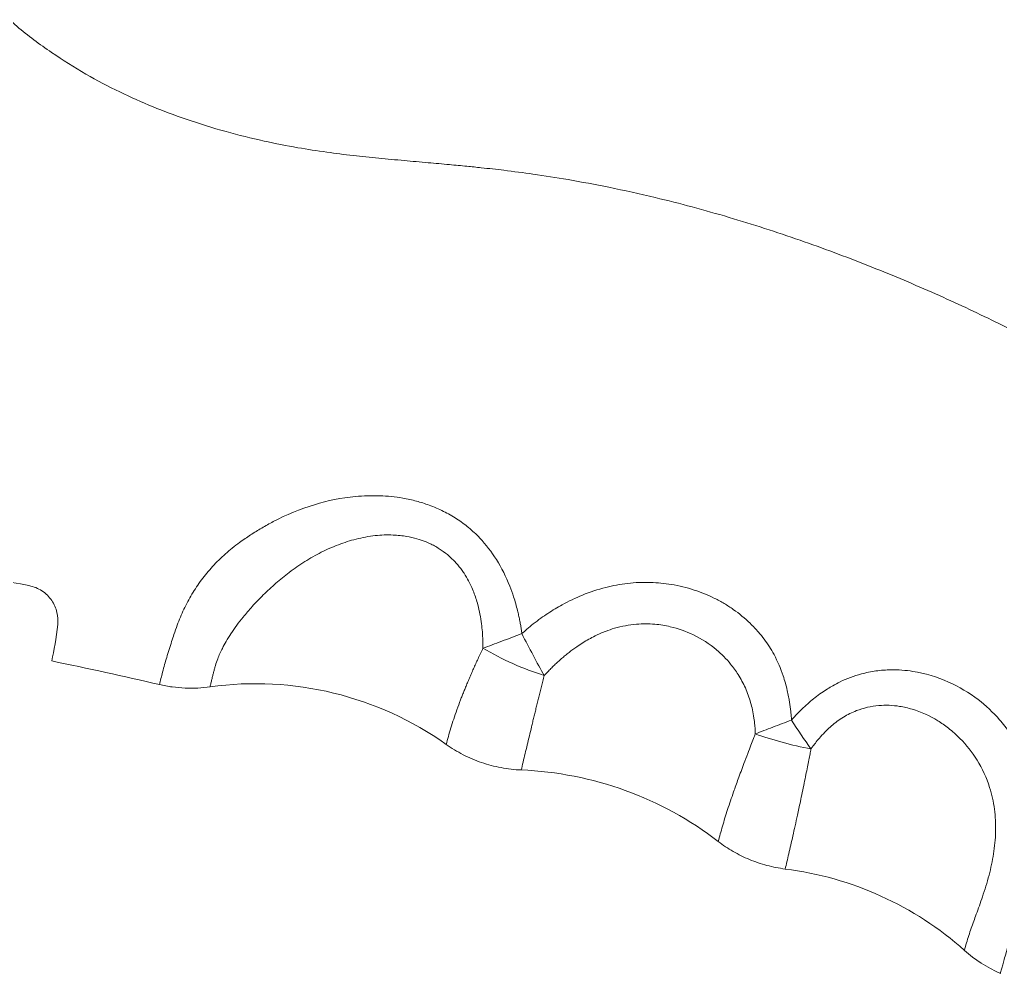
# Model space of a CAD drawing. Header units: inches. Extents: x 1424 to 4050, y 1126 to 1517.
# Drawn here: x 2257.82 to 2295.11, y 1235.75 to 1272.01 of the extents above; entities that cross this region are included whole.
import ezdxf

# ---------------------------------------------------------------- set-up
doc = ezdxf.new("R2010")
doc.units = ezdxf.units.IN
doc.header["$LTSCALE"] = 15

msp = doc.modelspace()

# ---------------------------------------------------------------- linework, layer by layer
at = {"color": 7, "linetype": 'Continuous', "lineweight": 15}
for centre, radius, start, end in [((2266.794, 1234.232), 12.529, 54.6565, 97.9343), ((2276.357, 1230.312), 13.178, 52.4712, 87.6746), ((2285.366, 1227.22), 12.591, 48.3059, 82.8833)]:
    msp.add_arc(centre, radius, start, end, dxfattribs=at)
for points, knots in [([(2307.954, 1252.02), (2307.611, 1252.312), (2306.837, 1252.974), (2305.665, 1253.901), (2304.504, 1254.776), (2303.51, 1255.487), (2302.697, 1256.045), (2302.046, 1256.476), (2301.514, 1256.821), (2300.98, 1257.16), (2300.387, 1257.527), (2299.677, 1257.956), (2298.866, 1258.43), (2297.919, 1258.964), (2296.551, 1259.704), (2294.741, 1260.622), (2292.474, 1261.673), (2290.045, 1262.691), (2287.474, 1263.651), (2284.778, 1264.521), (2282.345, 1265.175), (2280.298, 1265.629), (2278.746, 1265.919), (2277.417, 1266.128), (2276.316, 1266.273), (2275.478, 1266.369), (2274.789, 1266.439), (2274.114, 1266.503), (2273.32, 1266.574), (2272.423, 1266.652), (2271.475, 1266.739), (2270.493, 1266.841), (2269.468, 1266.969), (2268.336, 1267.145), (2267.058, 1267.395), (2265.625, 1267.75), (2264.215, 1268.187), (2262.867, 1268.694), (2261.605, 1269.256), (2260.31, 1269.935), (2259.001, 1270.768), (2258.033, 1271.472), (2257.525, 1271.925), (2257.428, 1272.01)], [0, 0, 0, 0, 0.025237, 0.057121, 0.08477, 0.107983, 0.126621, 0.140608, 0.151654, 0.161683, 0.175632, 0.190106, 0.20724, 0.227034, 0.24948, 0.29195, 0.337179, 0.384576, 0.433874, 0.48456, 0.536412, 0.568716, 0.596868, 0.620976, 0.640905, 0.656508, 0.666384, 0.678402, 0.69317, 0.709585, 0.727116, 0.744617, 0.762887, 0.78275, 0.806179, 0.832747, 0.861837, 0.885169, 0.909813, 0.935852, 0.963435, 0.993063, 1, 1, 1, 1]), ([(2276.919, 1248.663), (2276.911, 1248.721), (2276.895, 1248.837), (2276.866, 1249.012), (2276.833, 1249.187), (2276.796, 1249.363), (2276.726, 1249.657), (2276.619, 1250.031), (2276.381, 1250.693), (2275.996, 1251.476), (2275.435, 1252.204), (2274.903, 1252.699), (2274.44, 1253.039), (2273.937, 1253.327), (2273.423, 1253.548), (2272.904, 1253.711), (2272.421, 1253.818), (2271.956, 1253.881), (2271.353, 1253.92), (2270.366, 1253.893), (2268.98, 1253.607), (2267.811, 1253.12), (2267.026, 1252.684), (2266.6, 1252.418), (2266.227, 1252.163), (2265.908, 1251.922), (2265.644, 1251.699), (2265.394, 1251.464), (2265.083, 1251.141), (2264.73, 1250.714), (2264.364, 1250.165), (2264.054, 1249.584), (2263.84, 1249.065), (2263.697, 1248.657), (2263.564, 1248.24), (2263.445, 1247.858), (2263.333, 1247.478), (2263.26, 1247.21), (2263.197, 1246.956), (2263.16, 1246.802), (2263.141, 1246.727)], [0, 0, 0, 0, 0.0083, 0.016679, 0.025135, 0.033668, 0.042284, 0.068055, 0.088913, 0.142746, 0.192389, 0.220309, 0.247218, 0.274676, 0.303201, 0.327014, 0.352138, 0.37355, 0.393652, 0.438038, 0.513334, 0.593413, 0.617196, 0.64096, 0.664781, 0.681348, 0.697718, 0.71393, 0.730015, 0.761538, 0.792827, 0.82474, 0.857898, 0.877405, 0.892781, 0.929326, 0.946349, 0.965513, 0.98317, 1, 1, 1, 1]), ([(2265.065, 1246.641), (2265.076, 1246.688), (2265.098, 1246.781), (2265.131, 1246.922), (2265.164, 1247.06), (2265.197, 1247.194), (2265.231, 1247.323), (2265.28, 1247.492), (2265.365, 1247.75), (2265.501, 1248.057), (2265.677, 1248.377), (2265.925, 1248.777), (2266.257, 1249.228), (2266.678, 1249.716), (2267.093, 1250.148), (2267.561, 1250.583), (2268.086, 1251.013), (2268.66, 1251.411), (2269.182, 1251.707), (2269.614, 1251.912), (2269.944, 1252.047), (2270.277, 1252.164), (2270.739, 1252.296), (2271.322, 1252.404), (2271.972, 1252.43), (2272.504, 1252.375), (2272.907, 1252.283), (2273.199, 1252.185), (2273.42, 1252.091), (2273.6, 1251.999), (2273.77, 1251.898), (2273.988, 1251.75), (2274.241, 1251.541), (2274.464, 1251.302), (2274.619, 1251.103), (2274.753, 1250.915), (2274.877, 1250.703), (2275.033, 1250.387), (2275.149, 1250.083), (2275.29, 1249.606), (2275.37, 1249.177), (2275.418, 1248.726), (2275.437, 1248.416), (2275.439, 1248.21), (2275.439, 1248.107)], [0, 0, 0, 0, 0.013516, 0.026557, 0.039011, 0.050764, 0.061769, 0.072146, 0.093384, 0.124565, 0.144789, 0.168104, 0.218153, 0.251559, 0.288694, 0.328757, 0.36855, 0.412277, 0.455448, 0.477137, 0.498693, 0.520071, 0.540889, 0.585644, 0.626988, 0.658119, 0.682283, 0.701746, 0.713949, 0.725834, 0.738626, 0.749772, 0.773861, 0.798175, 0.808892, 0.819659, 0.840061, 0.853326, 0.883472, 0.898743, 0.943186, 0.962089, 0.981058, 1, 1, 1, 1]), ([(2258.18, 1250.489), (2256.436, 1250.828), (2254.691, 1251.12), (2252.072, 1251.427), (2251.198, 1251.507), (2249.45, 1251.608), (2248.575, 1251.629), (2247.699, 1251.608)], [0, 0, 0, 0, 0.5, 0.5, 0.75, 0.75, 1, 1, 1, 1]), ([(2287.168, 1245.378), (2287.163, 1245.436), (2287.155, 1245.554), (2287.137, 1245.729), (2287.116, 1245.905), (2287.09, 1246.081), (2287.055, 1246.282), (2286.986, 1246.612), (2286.832, 1247.163), (2286.548, 1247.824), (2286.205, 1248.363), (2285.89, 1248.753), (2285.516, 1249.149), (2285.076, 1249.513), (2284.611, 1249.811), (2284.123, 1250.077), (2283.458, 1250.347), (2282.636, 1250.548), (2281.782, 1250.631), (2280.942, 1250.595), (2280.07, 1250.434), (2279.235, 1250.156), (2278.604, 1249.849), (2278.081, 1249.551), (2277.714, 1249.309), (2277.363, 1249.045), (2277.122, 1248.848), (2276.982, 1248.721), (2276.919, 1248.663)], [0, 0, 0, 0, 0.012777, 0.02562, 0.038523, 0.05148, 0.064485, 0.0831, 0.125251, 0.189769, 0.241438, 0.266487, 0.301046, 0.362175, 0.392319, 0.423059, 0.484462, 0.549297, 0.607513, 0.671212, 0.732343, 0.800501, 0.862611, 0.88511, 0.931863, 0.958484, 0.981217, 1, 1, 1, 1]), ([(2259.273, 1249.012), (2259.292, 1249.162), (2259.282, 1249.316), (2259.205, 1249.631), (2259.14, 1249.783), (2258.995, 1249.996), (2258.94, 1250.062), (2258.817, 1250.184), (2258.748, 1250.24), (2258.6, 1250.338), (2258.521, 1250.379), (2258.356, 1250.446), (2258.269, 1250.472), (2258.18, 1250.489)], [0, 0, 0, 0, 0.25, 0.25, 0.5, 0.5, 0.625, 0.625, 0.75, 0.75, 0.875, 0.875, 1, 1, 1, 1]), ([(2277.769, 1247.07), (2277.81, 1247.115), (2277.892, 1247.205), (2278.021, 1247.337), (2278.152, 1247.466), (2278.286, 1247.592), (2278.424, 1247.715), (2278.565, 1247.834), (2278.708, 1247.949), (2278.854, 1248.06), (2279.027, 1248.182), (2279.303, 1248.365), (2279.665, 1248.569), (2280.074, 1248.748), (2280.592, 1248.922), (2281.223, 1249.04), (2281.94, 1249.04), (2282.676, 1248.924), (2283.489, 1248.634), (2284.263, 1248.133), (2284.805, 1247.587), (2285.165, 1247.091), (2285.426, 1246.601), (2285.592, 1246.142), (2285.689, 1245.757), (2285.742, 1245.469), (2285.773, 1245.205), (2285.787, 1245.004), (2285.79, 1244.894), (2285.791, 1244.852)], [0, 0, 0, 0, 0.017099, 0.034195, 0.051267, 0.0683, 0.08528, 0.102192, 0.119023, 0.13576, 0.152393, 0.176972, 0.226249, 0.265207, 0.298193, 0.37445, 0.438131, 0.491781, 0.576111, 0.671081, 0.740702, 0.784577, 0.837411, 0.890765, 0.916135, 0.94487, 0.969968, 0.988396, 1, 1, 1, 1]), ([(2275.439, 1248.107), (2275.664, 1248.191), (2275.904, 1248.28), (2276.402, 1248.468), (2276.659, 1248.565), (2276.919, 1248.663)], [0, 0, 0, 0, 0.5, 0.5, 1, 1, 1, 1]), ([(2276.919, 1248.663), (2277.057, 1248.387), (2277.2, 1248.11), (2277.487, 1247.573), (2277.631, 1247.312), (2277.769, 1247.07)], [0, 0, 0, 0, 0.5, 0.5, 1, 1, 1, 1]), ([(2275.439, 1248.107), (2275.407, 1248.04), (2275.343, 1247.907), (2275.251, 1247.71), (2275.163, 1247.518), (2275.078, 1247.33), (2274.997, 1247.147), (2274.92, 1246.968), (2274.847, 1246.794), (2274.776, 1246.624), (2274.71, 1246.459), (2274.646, 1246.298), (2274.557, 1246.067), (2274.447, 1245.77), (2274.325, 1245.415), (2274.216, 1245.077), (2274.121, 1244.754), (2274.068, 1244.552), (2274.042, 1244.452)], [0, 0, 0, 0, 0.049283, 0.097831, 0.145645, 0.192728, 0.239084, 0.284719, 0.329636, 0.373842, 0.417341, 0.460132, 0.502218, 0.603956, 0.704586, 0.804146, 0.902624, 1, 1, 1, 1]), ([(2275.439, 1248.107), (2275.789, 1247.899), (2276.176, 1247.7), (2276.971, 1247.346), (2277.379, 1247.192), (2277.769, 1247.07)], [0, 0, 0, 0, 0.5, 0.5, 1, 1, 1, 1]), ([(2295.108, 1235.746), (2295.122, 1235.797), (2295.15, 1235.905), (2295.197, 1236.079), (2295.257, 1236.291), (2295.33, 1236.541), (2295.444, 1236.929), (2295.59, 1237.428), (2295.769, 1238.079), (2295.939, 1238.752), (2296.138, 1239.64), (2296.331, 1240.742), (2296.378, 1241.837), (2296.297, 1242.69), (2296.179, 1243.3), (2295.997, 1243.879), (2295.759, 1244.409), (2295.457, 1244.914), (2294.989, 1245.524), (2294.242, 1246.225), (2293.133, 1246.886), (2291.981, 1247.238), (2291.035, 1247.305), (2290.378, 1247.258), (2289.721, 1247.123), (2289.174, 1246.918), (2288.758, 1246.7), (2288.525, 1246.56), (2288.3, 1246.411), (2288.066, 1246.239), (2287.835, 1246.047), (2287.611, 1245.843), (2287.386, 1245.62), (2287.241, 1245.46), (2287.168, 1245.378)], [0, 0, 0, 0, 0.012339, 0.025726, 0.040221, 0.059834, 0.079915, 0.12086, 0.157063, 0.197542, 0.234735, 0.300159, 0.365776, 0.39645, 0.42804, 0.459141, 0.48834, 0.516336, 0.548939, 0.605405, 0.671014, 0.741755, 0.782821, 0.811603, 0.839597, 0.882465, 0.898129, 0.909474, 0.922931, 0.938369, 0.952679, 0.967722, 0.983499, 1, 1, 1, 1]), ([(2277.769, 1247.07), (2277.751, 1247), (2277.715, 1246.861), (2277.662, 1246.656), (2277.611, 1246.453), (2277.561, 1246.254), (2277.513, 1246.057), (2277.465, 1245.864), (2277.419, 1245.674), (2277.373, 1245.488), (2277.329, 1245.305), (2277.271, 1245.064), (2277.201, 1244.769), (2277.119, 1244.427), (2277.041, 1244.097), (2276.964, 1243.778), (2276.916, 1243.579), (2276.892, 1243.479)], [0, 0, 0, 0, 0.050637, 0.101087, 0.151352, 0.201436, 0.25134, 0.301068, 0.350621, 0.400002, 0.449213, 0.498255, 0.597327, 0.697025, 0.797362, 0.89835, 1, 1, 1, 1]), ([(2263.141, 1246.727), (2263.302, 1246.69), (2263.463, 1246.661), (2263.788, 1246.616), (2263.951, 1246.601), (2264.435, 1246.58), (2264.753, 1246.595), (2265.065, 1246.641)], [0, 0, 0, 0, 0.25, 0.25, 0.5, 0.5, 1, 1, 1, 1]), ([(2287.908, 1244.281), (2287.933, 1244.317), (2287.996, 1244.406), (2288.116, 1244.561), (2288.282, 1244.758), (2288.475, 1244.963), (2288.756, 1245.222), (2289.129, 1245.5), (2289.725, 1245.798), (2290.457, 1245.964), (2291.18, 1245.933), (2291.946, 1245.756), (2292.577, 1245.468), (2293.165, 1245.058), (2293.695, 1244.585), (2294.273, 1243.853), (2294.702, 1242.925), (2294.878, 1242.13), (2294.927, 1241.565), (2294.932, 1240.992), (2294.864, 1240.28), (2294.679, 1239.443), (2294.438, 1238.678), (2294.234, 1238.114), (2294.093, 1237.724), (2293.997, 1237.455), (2293.904, 1237.18), (2293.816, 1236.899), (2293.766, 1236.716), (2293.741, 1236.622)], [0, 0, 0, 0, 0.008295, 0.020741, 0.037224, 0.056787, 0.073475, 0.108683, 0.143059, 0.196707, 0.245934, 0.276305, 0.342745, 0.373684, 0.410306, 0.47584, 0.54723, 0.599476, 0.625935, 0.652568, 0.706214, 0.76038, 0.820517, 0.874224, 0.896635, 0.920398, 0.945573, 0.972127, 1, 1, 1, 1]), ([(2285.791, 1244.852), (2286.001, 1244.933), (2286.225, 1245.019), (2286.687, 1245.196), (2286.927, 1245.287), (2287.168, 1245.378)], [0, 0, 0, 0, 0.5, 0.5, 1, 1, 1, 1]), ([(2285.791, 1244.852), (2285.768, 1244.793), (2285.713, 1244.65), (2285.617, 1244.401), (2285.494, 1244.082), (2285.33, 1243.649), (2285.148, 1243.159), (2284.98, 1242.691), (2284.847, 1242.306), (2284.737, 1241.975), (2284.635, 1241.654), (2284.542, 1241.344), (2284.458, 1241.045), (2284.409, 1240.857), (2284.385, 1240.762)], [0, 0, 0, 0, 0.037757, 0.09143, 0.161117, 0.246924, 0.380991, 0.497167, 0.580766, 0.664479, 0.748291, 0.832177, 0.916096, 1, 1, 1, 1]), ([(2287.908, 1244.281), (2287.542, 1244.351), (2287.17, 1244.436), (2286.453, 1244.63), (2286.107, 1244.738), (2285.791, 1244.852)], [0, 0, 0, 0, 0.5, 0.5, 1, 1, 1, 1]), ([(2274.042, 1244.452), (2274.243, 1244.307), (2274.456, 1244.177), (2274.908, 1243.946), (2275.144, 1243.846), (2275.626, 1243.682), (2275.873, 1243.616), (2276.382, 1243.52), (2276.636, 1243.49), (2276.892, 1243.479)], [0, 0, 0, 0, 0.25, 0.25, 0.5, 0.5, 0.75, 0.75, 1, 1, 1, 1]), ([(2287.908, 1244.281), (2287.895, 1244.217), (2287.869, 1244.076), (2287.825, 1243.848), (2287.773, 1243.585), (2287.714, 1243.289), (2287.623, 1242.844), (2287.515, 1242.325), (2287.4, 1241.789), (2287.305, 1241.356), (2287.22, 1240.977), (2287.14, 1240.624), (2287.064, 1240.296), (2286.993, 1239.992), (2286.948, 1239.806), (2286.926, 1239.714)], [0, 0, 0, 0, 0.0362, 0.079439, 0.129715, 0.187029, 0.251381, 0.392514, 0.502266, 0.591453, 0.678146, 0.762346, 0.844055, 0.923273, 1, 1, 1, 1]), ([(2284.385, 1240.762), (2284.561, 1240.624), (2284.749, 1240.497), (2285.147, 1240.267), (2285.356, 1240.164), (2285.784, 1239.988), (2286.005, 1239.913), (2286.46, 1239.791), (2286.692, 1239.745), (2286.926, 1239.714)], [0, 0, 0, 0, 0.25, 0.25, 0.5, 0.5, 0.75, 0.75, 1, 1, 1, 1])]:
    msp.add_open_spline(points, degree=3, knots=knots, dxfattribs=at)
for points in [[(2259.045, 1247.625), (2259.138, 1248.026), (2259.207, 1248.481), (2259.273, 1249.012)], [(2263.141, 1246.728), (2261.779, 1247.042), (2260.413, 1247.341), (2259.045, 1247.625)], [(2287.168, 1245.378), (2287.408, 1245.004), (2287.661, 1244.63), (2287.908, 1244.281)], [(2293.741, 1236.622), (2294.128, 1236.267), (2294.595, 1235.968), (2295.108, 1235.746)]]:
    msp.add_open_spline(points, degree=3, dxfattribs=at)

doc.saveas('drawing.dxf')
